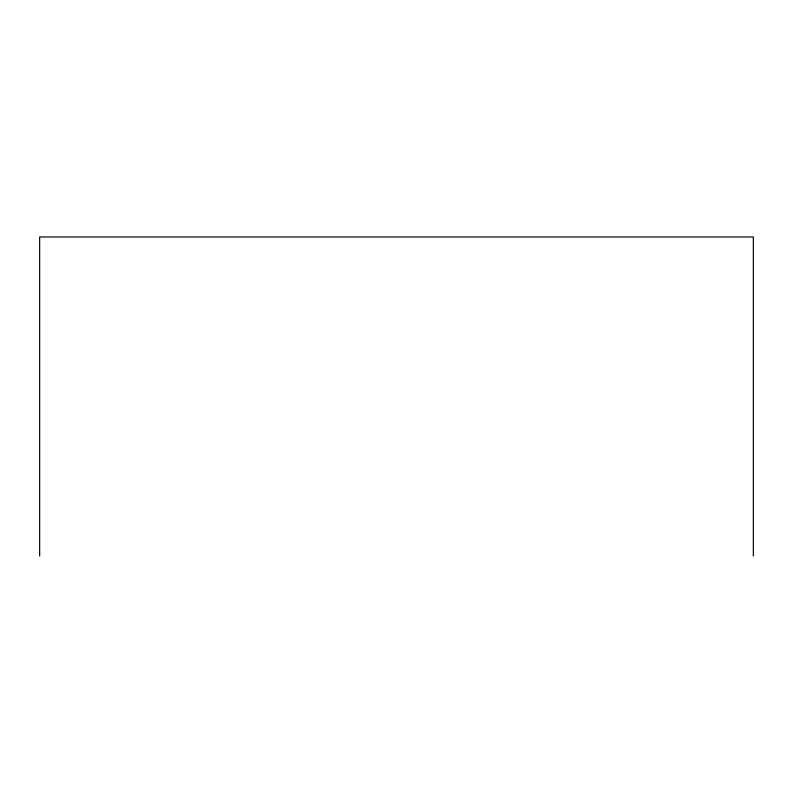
<?xml version="1.0" encoding="UTF-8"?>
<svg xmlns="http://www.w3.org/2000/svg" width="793" height="793" viewBox="0 0 793 793"><rect width="100%" height="100%" fill="white"/><g stroke="black" fill="none" stroke-linecap="round" stroke-linejoin="round"><path stroke-width="1.19" d="M753.35 556.032L753.35 236.968L39.65 236.968L39.65 556.032"/></g></svg>
